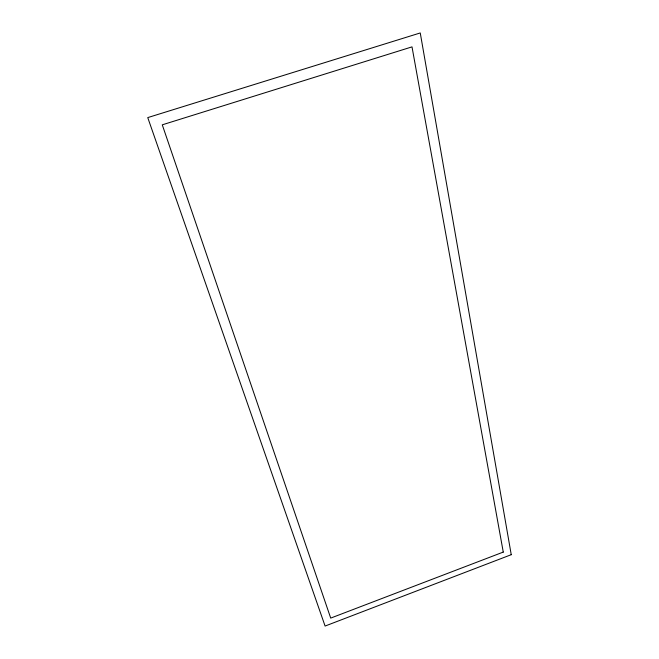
<?xml version="1.0" encoding="UTF-8"?>
<svg xmlns="http://www.w3.org/2000/svg" width="659" height="659" viewBox="0 0 659 659"><rect width="100%" height="100%" fill="white"/><g stroke="black" fill="none" stroke-linecap="round" stroke-linejoin="round"><path stroke-width="0.99" d="M511.244 554.689L325.093 626.05L147.756 117.599L420.253 32.95L511.244 554.689M503.262 552.085L330.711 618.101L162.271 124.823L412.007 46.871L503.262 552.085"/></g></svg>
